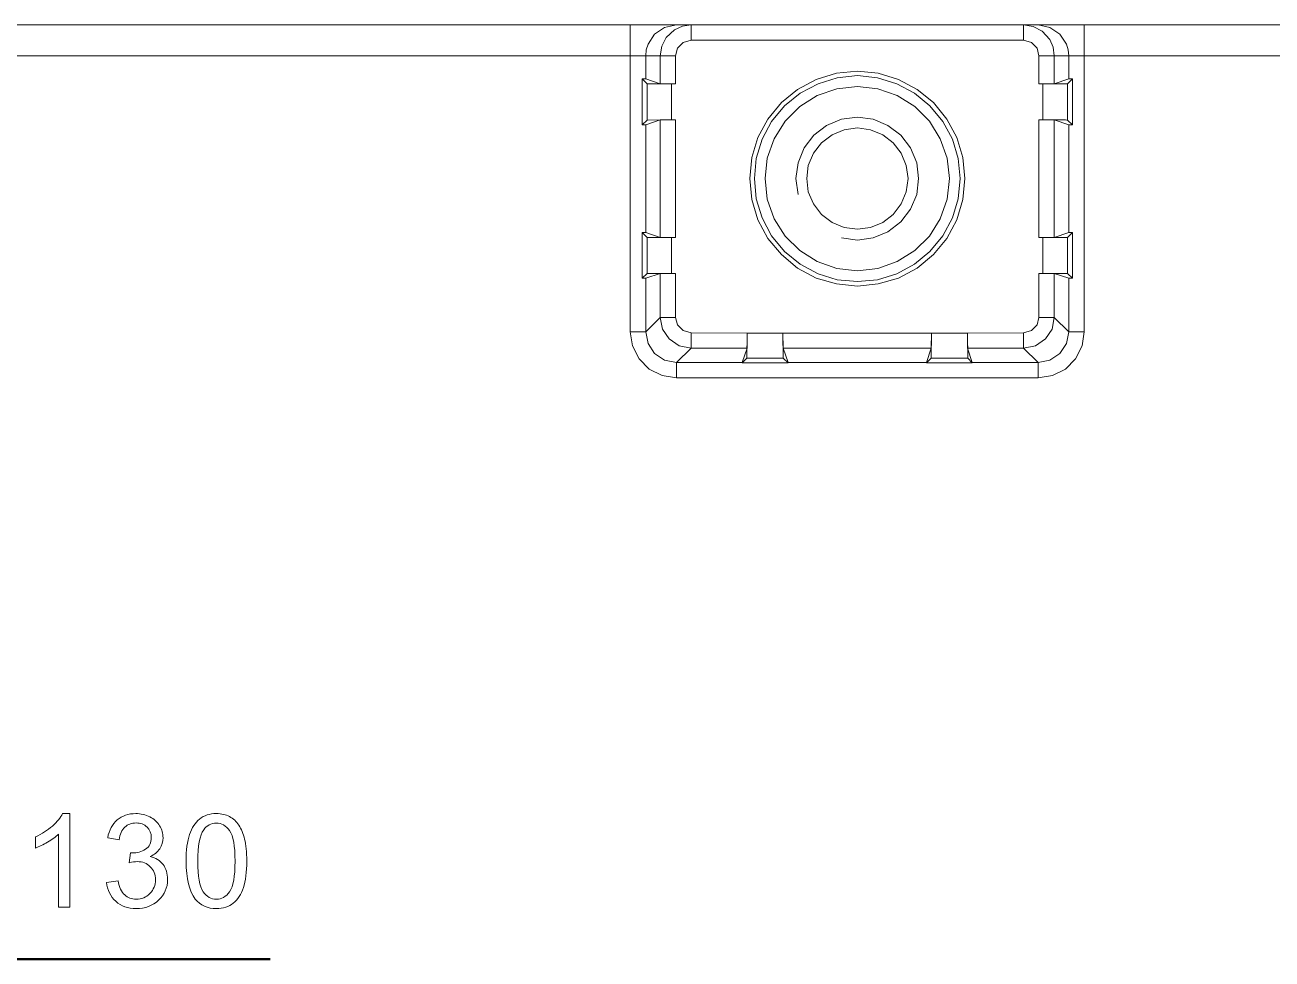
# Model space of a CAD drawing. Header units: millimetres. Extents: x 33157 to 59611, y -29750 to 1750.
# Drawn here: x 55000.13 to 55040.72, y 544.88 to 575.29 of the extents above; entities that cross this region are included whole.
import ezdxf

# ---------------------------------------------------------------- set-up
doc = ezdxf.new("R2010")
doc.units = ezdxf.units.MM
doc.layers.add('layer 1', color=7, linetype='Continuous', lineweight=18)

msp = doc.modelspace()

# ---------------------------------------------------------------- linework, layer by layer
at = {"layer": 'layer 1', "lineweight": 9}
for p, q in [((55019.835, 575.291), (55019.835, 565.296)), ((55021.81, 575.291), (55021.81, 574.791)), ((55032.634, 575.291), (55032.634, 574.791)), ((55034.609, 575.291), (55034.609, 565.296)), ((55020.335, 574.291), (55020.335, 573.536)), ((55020.809, 574.291), (55020.809, 573.378)), ((55021.309, 574.291), (55021.309, 573.369)), ((55033.134, 574.291), (55033.134, 573.369)), ((55033.635, 574.291), (55033.635, 573.378)), ((55034.109, 574.291), (55034.109, 573.536)), ((55020.221, 573.536), (55020.221, 572.035)), ((55020.379, 573.378), (55020.379, 572.193)), ((55021.178, 573.369), (55021.178, 572.202)), ((55033.266, 573.369), (55033.266, 572.202)), ((55034.065, 573.378), (55034.065, 572.193)), ((55034.223, 573.536), (55034.223, 572.035)), ((55020.335, 572.044), (55020.335, 568.534)), ((55020.809, 572.202), (55020.809, 568.376)), ((55021.309, 572.202), (55021.309, 568.367)), ((55033.134, 572.202), (55033.134, 568.367)), ((55033.635, 572.202), (55033.635, 568.376)), ((55034.109, 572.044), (55034.109, 568.534)), ((55020.221, 568.534), (55020.221, 567.042)), ((55020.379, 568.376), (55020.379, 567.2)), ((55021.178, 568.367), (55021.178, 567.2)), ((55033.266, 568.367), (55033.266, 567.2)), ((55034.065, 568.376), (55034.065, 567.2)), ((55034.223, 568.534), (55034.223, 567.042)), ((55020.809, 567.2), (55020.809, 565.77)), ((55021.309, 567.2), (55021.309, 565.77)), ((55033.134, 567.2), (55033.134, 565.77)), ((55033.635, 567.2), (55033.635, 565.77)), ((55020.335, 567.042), (55020.335, 565.296)), ((55034.109, 567.042), (55034.109, 565.296)), ((55021.81, 565.269), (55021.81, 564.769)), ((55023.636, 565.261), (55023.636, 564.769)), ((55030.808, 565.261), (55030.808, 564.769)), ((55032.634, 565.269), (55032.634, 564.769)), ((55021.336, 564.304), (55021.336, 563.804)), ((55024.97, 564.295), (55024.97, 564.286)), ((55030.966, 564.295), (55030.966, 564.286)), ((55033.108, 564.304), (55033.108, 563.804))]:
    msp.add_line(p, q, dxfattribs=at)
for points in [[(54942.724, 575.291), (54942.724, 575.291), (55138.723, 575.291), (55138.723, 575.291)], [(55021.274, 575.133), (55021.274, 575.133), (55021.002, 574.888), (55021.002, 574.888)], [(55032.634, 574.791), (55032.634, 574.791), (55021.81, 574.791), (55021.81, 574.791)], [(55033.485, 574.817), (55033.485, 574.817), (55033.239, 575.089), (55033.239, 575.089)], [(54979.137, 574.291), (54979.137, 574.291), (55021.309, 574.291), (55021.309, 574.291)], [(55033.134, 574.291), (55033.134, 574.291), (55066.308, 574.291), (55066.308, 574.291)], [(55020.379, 573.378), (55020.379, 573.378), (55020.221, 573.536), (55020.221, 573.536)], [(55020.335, 573.536), (55020.335, 573.536), (55020.809, 573.378), (55020.809, 573.378)], [(55021.309, 573.369), (55021.309, 573.369), (55021.178, 573.369), (55021.178, 573.369)], [(55033.134, 573.369), (55033.134, 573.369), (55033.266, 573.369), (55033.266, 573.369)], [(55033.239, 573.369), (55033.239, 573.369), (55034.065, 573.378), (55034.065, 573.378)], [(55034.109, 573.536), (55034.109, 573.536), (55033.635, 573.378), (55033.635, 573.378)], [(55034.065, 573.378), (55034.065, 573.378), (55034.223, 573.536), (55034.223, 573.536)], [(55020.379, 572.193), (55020.379, 572.193), (55020.221, 572.035), (55020.221, 572.035)], [(55020.335, 572.044), (55020.335, 572.044), (55020.809, 572.202), (55020.809, 572.202)], [(55021.213, 572.202), (55021.213, 572.202), (55020.379, 572.193), (55020.379, 572.193)], [(55021.213, 572.202), (55021.213, 572.202), (55020.809, 572.202), (55020.809, 572.202)], [(55021.309, 572.202), (55021.309, 572.202), (55021.178, 572.202), (55021.178, 572.202)], [(55033.134, 572.202), (55033.134, 572.202), (55033.266, 572.202), (55033.266, 572.202)], [(55034.109, 572.044), (55034.109, 572.044), (55033.635, 572.202), (55033.635, 572.202)], [(55034.065, 572.193), (55034.065, 572.193), (55034.223, 572.035), (55034.223, 572.035)], [(55020.379, 568.376), (55020.379, 568.376), (55020.221, 568.534), (55020.221, 568.534)], [(55020.335, 568.534), (55020.335, 568.534), (55020.809, 568.376), (55020.809, 568.376)], [(55021.309, 568.367), (55021.309, 568.367), (55021.178, 568.367), (55021.178, 568.367)], [(55033.134, 568.367), (55033.134, 568.367), (55033.266, 568.367), (55033.266, 568.367)], [(55033.239, 568.367), (55033.239, 568.367), (55034.065, 568.376), (55034.065, 568.376)], [(55033.239, 568.367), (55033.239, 568.367), (55033.635, 568.376), (55033.635, 568.376)], [(55034.109, 568.534), (55034.109, 568.534), (55033.635, 568.376), (55033.635, 568.376)], [(55034.065, 568.376), (55034.065, 568.376), (55034.223, 568.534), (55034.223, 568.534)], [(55020.379, 567.2), (55020.379, 567.2), (55020.221, 567.042), (55020.221, 567.042)], [(55020.335, 567.042), (55020.335, 567.042), (55020.809, 567.2), (55020.809, 567.2)], [(55021.213, 567.2), (55021.213, 567.2), (55020.379, 567.2), (55020.379, 567.2)], [(55021.213, 567.2), (55021.213, 567.2), (55020.809, 567.2), (55020.809, 567.2)], [(55021.309, 567.2), (55021.309, 567.2), (55021.178, 567.2), (55021.178, 567.2)], [(55033.134, 567.2), (55033.134, 567.2), (55033.266, 567.2), (55033.266, 567.2)], [(55034.109, 567.042), (55034.109, 567.042), (55033.635, 567.2), (55033.635, 567.2)], [(55034.065, 567.2), (55034.065, 567.2), (55034.223, 567.042), (55034.223, 567.042)], [(55020.809, 565.77), (55020.809, 565.77), (55020.335, 565.296), (55020.335, 565.296)], [(55021.309, 565.77), (55021.309, 565.77), (55020.809, 565.77), (55020.809, 565.77)], [(55033.134, 565.77), (55033.134, 565.77), (55033.635, 565.77), (55033.635, 565.77)], [(55033.635, 565.77), (55033.635, 565.77), (55034.109, 565.296), (55034.109, 565.296)], [(55019.835, 565.296), (55019.835, 565.296), (55020.335, 565.296), (55020.335, 565.296)], [(55021.81, 565.269), (55021.81, 565.269), (55023.636, 565.261), (55023.636, 565.261)], [(55023.636, 565.261), (55023.636, 565.261), (55030.808, 565.261), (55030.808, 565.261)], [(55023.627, 564.444), (55023.627, 564.444), (55023.636, 565.261), (55023.636, 565.261)], [(55024.803, 565.261), (55024.803, 565.261), (55024.812, 564.444), (55024.812, 564.444)], [(55024.803, 565.261), (55024.803, 565.261), (55024.812, 564.769), (55024.812, 564.769)], [(55029.631, 564.444), (55029.631, 564.444), (55029.64, 565.261), (55029.64, 565.261)], [(55029.64, 565.261), (55029.64, 565.261), (55029.631, 564.769), (55029.631, 564.769)], [(55030.808, 565.261), (55030.808, 565.261), (55032.634, 565.269), (55032.634, 565.269)], [(55030.808, 565.261), (55030.808, 565.261), (55030.817, 564.444), (55030.817, 564.444)], [(55034.609, 565.296), (55034.609, 565.296), (55034.109, 565.296), (55034.109, 565.296)], [(55021.81, 564.769), (55021.81, 564.769), (55021.336, 564.304), (55021.336, 564.304)], [(55021.81, 564.769), (55021.81, 564.769), (55023.636, 564.769), (55023.636, 564.769)], [(55023.478, 564.304), (55023.478, 564.304), (55023.636, 564.769), (55023.636, 564.769)], [(55024.812, 564.769), (55024.812, 564.769), (55029.631, 564.769), (55029.631, 564.769)], [(55024.97, 564.304), (55024.97, 564.304), (55024.812, 564.769), (55024.812, 564.769)], [(55029.473, 564.304), (55029.473, 564.304), (55029.631, 564.769), (55029.631, 564.769)], [(55030.808, 564.769), (55030.808, 564.769), (55032.634, 564.769), (55032.634, 564.769)], [(55030.966, 564.304), (55030.966, 564.304), (55030.808, 564.769), (55030.808, 564.769)], [(55032.634, 564.769), (55032.634, 564.769), (55033.108, 564.304), (55033.108, 564.304)], [(55021.336, 564.304), (55021.336, 564.304), (55023.478, 564.304), (55023.478, 564.304)], [(55023.478, 564.286), (55023.478, 564.286), (55024.97, 564.286), (55024.97, 564.286)], [(55023.627, 564.444), (55023.627, 564.444), (55023.478, 564.286), (55023.478, 564.286)], [(55023.627, 564.444), (55023.627, 564.444), (55024.812, 564.444), (55024.812, 564.444)], [(55024.812, 564.444), (55024.812, 564.444), (55024.97, 564.295), (55024.97, 564.295)], [(55024.97, 564.304), (55024.97, 564.304), (55029.473, 564.304), (55029.473, 564.304)], [(55029.473, 564.286), (55029.473, 564.286), (55030.966, 564.286), (55030.966, 564.286)], [(55029.631, 564.444), (55029.631, 564.444), (55029.473, 564.286), (55029.473, 564.286)], [(55029.631, 564.444), (55029.631, 564.444), (55030.817, 564.444), (55030.817, 564.444)], [(55030.817, 564.444), (55030.817, 564.444), (55030.966, 564.295), (55030.966, 564.295)], [(55030.966, 564.304), (55030.966, 564.304), (55033.108, 564.304), (55033.108, 564.304)], [(55021.336, 563.804), (55021.336, 563.804), (55033.108, 563.804), (55033.108, 563.804)]]:
    msp.add_open_spline(points, degree=3, dxfattribs=at)
for points, knots in [([(55021.336, 575.291), (55021.336, 575.291), (55020.95, 575.212), (55020.95, 575.212), (55020.95, 575.212), (55020.625, 574.993), (55020.625, 574.993), (55020.625, 574.993), (55020.414, 574.668), (55020.414, 574.668)], [0, 0, 0, 0, 158040.169918, 158040.169918, 158040.169918, 316080.339835, 316080.339835, 316080.339835, 474120.509753, 474120.509753, 474120.509753, 474120.509753]), ([(55021.81, 575.291), (55021.81, 575.291), (55021.529, 575.247), (55021.529, 575.247), (55021.529, 575.247), (55021.274, 575.133), (55021.274, 575.133)], [0, 0, 0, 0, 170848.468783, 170848.468783, 170848.468783, 341696.937567, 341696.937567, 341696.937567, 341696.937567]), ([(55033.239, 575.089), (55033.239, 575.089), (55032.95, 575.239), (55032.95, 575.239), (55032.95, 575.239), (55032.634, 575.291), (55032.634, 575.291)], [0, 0, 0, 0, 170884.110446, 170884.110446, 170884.110446, 341768.220892, 341768.220892, 341768.220892, 341768.220892]), ([(55034.03, 574.668), (55034.03, 574.668), (55033.819, 574.993), (55033.819, 574.993), (55033.819, 574.993), (55033.494, 575.212), (55033.494, 575.212), (55033.494, 575.212), (55033.108, 575.291), (55033.108, 575.291)], [0, 0, 0, 0, 158077.446226, 158077.446226, 158077.446226, 316154.892452, 316154.892452, 316154.892452, 474232.338678, 474232.338678, 474232.338678, 474232.338678]), ([(55021.002, 574.888), (55021.002, 574.888), (55020.862, 574.598), (55020.862, 574.598), (55020.862, 574.598), (55020.809, 574.291), (55020.809, 574.291)], [0, 0, 0, 0, 170847.301481, 170847.301481, 170847.301481, 341694.602962, 341694.602962, 341694.602962, 341694.602962]), ([(55021.81, 574.791), (55021.81, 574.791), (55021.555, 574.721), (55021.555, 574.721), (55021.555, 574.721), (55021.371, 574.537), (55021.371, 574.537), (55021.371, 574.537), (55021.309, 574.291), (55021.309, 574.291)], [0, 0, 0, 0, 158042.968765, 158042.968765, 158042.968765, 316085.93753, 316085.93753, 316085.93753, 474128.906294, 474128.906294, 474128.906294, 474128.906294]), ([(55033.134, 574.291), (55033.134, 574.291), (55033.073, 574.537), (55033.073, 574.537), (55033.073, 574.537), (55032.888, 574.721), (55032.888, 574.721), (55032.888, 574.721), (55032.634, 574.791), (55032.634, 574.791)], [0, 0, 0, 0, 158076.283997, 158076.283997, 158076.283997, 316152.567994, 316152.567994, 316152.567994, 474228.85199, 474228.85199, 474228.85199, 474228.85199]), ([(55033.635, 574.291), (55033.635, 574.291), (55033.599, 574.563), (55033.599, 574.563), (55033.599, 574.563), (55033.485, 574.817), (55033.485, 574.817)], [0, 0, 0, 0, 170887.244663, 170887.244663, 170887.244663, 341774.489326, 341774.489326, 341774.489326, 341774.489326]), ([(55020.335, 574.291), (55020.335, 574.291), (55020.353, 574.484), (55020.353, 574.484), (55020.353, 574.484), (55020.414, 574.668), (55020.414, 574.668)], [0, 0, 0, 0, 170846.18801, 170846.18801, 170846.18801, 341692.376021, 341692.376021, 341692.376021, 341692.376021]), ([(55034.109, 574.291), (55034.109, 574.291), (55034.091, 574.484), (55034.091, 574.484), (55034.091, 574.484), (55034.03, 574.668), (55034.03, 574.668)], [0, 0, 0, 0, 170888.997441, 170888.997441, 170888.997441, 341777.994882, 341777.994882, 341777.994882, 341777.994882]), ([(55030.72, 570.289), (55030.72, 570.289), (55030.659, 570.974), (55030.659, 570.974), (55030.659, 570.974), (55030.457, 571.623), (55030.457, 571.623), (55030.457, 571.623), (55030.132, 572.229), (55030.132, 572.229), (55030.132, 572.229), (55029.702, 572.764), (55029.702, 572.764), (55029.702, 572.764), (55029.166, 573.194), (55029.166, 573.194), (55029.166, 573.194), (55028.561, 573.519), (55028.561, 573.519), (55028.561, 573.519), (55027.902, 573.72), (55027.902, 573.72), (55027.902, 573.72), (55027.226, 573.791), (55027.226, 573.791), (55027.226, 573.791), (55026.541, 573.72), (55026.541, 573.72), (55026.541, 573.72), (55025.883, 573.519), (55025.883, 573.519), (55025.883, 573.519), (55025.277, 573.194), (55025.277, 573.194), (55025.277, 573.194), (55024.751, 572.764), (55024.751, 572.764), (55024.751, 572.764), (55024.312, 572.229), (55024.312, 572.229), (55024.312, 572.229), (55023.987, 571.623), (55023.987, 571.623), (55023.987, 571.623), (55023.794, 570.974), (55023.794, 570.974), (55023.794, 570.974), (55023.724, 570.289), (55023.724, 570.289), (55023.724, 570.289), (55023.794, 569.605), (55023.794, 569.605), (55023.794, 569.605), (55023.987, 568.946), (55023.987, 568.946), (55023.987, 568.946), (55024.312, 568.341), (55024.312, 568.341), (55024.312, 568.341), (55024.751, 567.814), (55024.751, 567.814), (55024.751, 567.814), (55025.277, 567.376), (55025.277, 567.376), (55025.277, 567.376), (55025.883, 567.051), (55025.883, 567.051), (55025.883, 567.051), (55026.541, 566.858), (55026.541, 566.858), (55026.541, 566.858), (55027.226, 566.788), (55027.226, 566.788), (55027.226, 566.788), (55027.902, 566.858), (55027.902, 566.858), (55027.902, 566.858), (55028.561, 567.051), (55028.561, 567.051), (55028.561, 567.051), (55029.166, 567.376), (55029.166, 567.376), (55029.166, 567.376), (55029.702, 567.814), (55029.702, 567.814), (55029.702, 567.814), (55030.132, 568.341), (55030.132, 568.341), (55030.132, 568.341), (55030.457, 568.946), (55030.457, 568.946), (55030.457, 568.946), (55030.659, 569.605), (55030.659, 569.605), (55030.659, 569.605), (55030.72, 570.289), (55030.72, 570.289)], [0, 0, 0, 0, 134570.711444, 134570.711444, 134570.711444, 269141.422887, 269141.422887, 269141.422887, 403712.134331, 403712.134331, 403712.134331, 538282.845775, 538282.845775, 538282.845775, 672853.557218, 672853.557218, 672853.557218, 807424.268662, 807424.268662, 807424.268662, 941994.980106, 941994.980106, 941994.980106, 1076565.691549, 1076565.691549, 1076565.691549, 1211136.402993, 1211136.402993, 1211136.402993, 1345707.114437, 1345707.114437, 1345707.114437, 1480277.82588, 1480277.82588, 1480277.82588, 1614848.537324, 1614848.537324, 1614848.537324, 1749419.248768, 1749419.248768, 1749419.248768, 1883989.960211, 1883989.960211, 1883989.960211, 2018560.671655, 2018560.671655, 2018560.671655, 2153131.383099, 2153131.383099, 2153131.383099, 2287702.094542, 2287702.094542, 2287702.094542, 2422272.805986, 2422272.805986, 2422272.805986, 2556843.517429, 2556843.517429, 2556843.517429, 2691414.228873, 2691414.228873, 2691414.228873, 2825984.940317, 2825984.940317, 2825984.940317, 2960555.65176, 2960555.65176, 2960555.65176, 3095126.363204, 3095126.363204, 3095126.363204, 3229697.074648, 3229697.074648, 3229697.074648, 3364267.786091, 3364267.786091, 3364267.786091, 3498838.497535, 3498838.497535, 3498838.497535, 3633409.208979, 3633409.208979, 3633409.208979, 3767979.920422, 3767979.920422, 3767979.920422, 3902550.631866, 3902550.631866, 3902550.631866, 4037121.34331, 4037121.34331, 4037121.34331, 4171692.054753, 4171692.054753, 4171692.054753, 4306262.766197, 4306262.766197, 4306262.766197, 4306262.766197]), ([(55030.571, 570.289), (55030.571, 570.289), (55030.509, 570.938), (55030.509, 570.938), (55030.509, 570.938), (55030.316, 571.57), (55030.316, 571.57), (55030.316, 571.57), (55030.009, 572.15), (55030.009, 572.15), (55030.009, 572.15), (55029.588, 572.658), (55029.588, 572.658), (55029.588, 572.658), (55029.087, 573.071), (55029.087, 573.071), (55029.087, 573.071), (55028.508, 573.378), (55028.508, 573.378), (55028.508, 573.378), (55027.876, 573.571), (55027.876, 573.571), (55027.876, 573.571), (55027.226, 573.641), (55027.226, 573.641), (55027.226, 573.641), (55026.568, 573.571), (55026.568, 573.571), (55026.568, 573.571), (55025.945, 573.378), (55025.945, 573.378), (55025.945, 573.378), (55025.365, 573.071), (55025.365, 573.071), (55025.365, 573.071), (55024.856, 572.658), (55024.856, 572.658), (55024.856, 572.658), (55024.435, 572.15), (55024.435, 572.15), (55024.435, 572.15), (55024.127, 571.57), (55024.127, 571.57), (55024.127, 571.57), (55023.934, 570.938), (55023.934, 570.938), (55023.934, 570.938), (55023.873, 570.289), (55023.873, 570.289), (55023.873, 570.289), (55023.934, 569.631), (55023.934, 569.631), (55023.934, 569.631), (55024.127, 569.008), (55024.127, 569.008), (55024.127, 569.008), (55024.435, 568.429), (55024.435, 568.429), (55024.435, 568.429), (55024.856, 567.92), (55024.856, 567.92), (55024.856, 567.92), (55025.365, 567.498), (55025.365, 567.498), (55025.365, 567.498), (55025.945, 567.191), (55025.945, 567.191), (55025.945, 567.191), (55026.568, 566.998), (55026.568, 566.998), (55026.568, 566.998), (55027.226, 566.937), (55027.226, 566.937), (55027.226, 566.937), (55027.876, 566.998), (55027.876, 566.998), (55027.876, 566.998), (55028.508, 567.191), (55028.508, 567.191), (55028.508, 567.191), (55029.087, 567.498), (55029.087, 567.498), (55029.087, 567.498), (55029.588, 567.92), (55029.588, 567.92), (55029.588, 567.92), (55030.009, 568.429), (55030.009, 568.429), (55030.009, 568.429), (55030.316, 569.008), (55030.316, 569.008), (55030.316, 569.008), (55030.509, 569.631), (55030.509, 569.631), (55030.509, 569.631), (55030.571, 570.289), (55030.571, 570.289)], [0, 0, 0, 0, 134571.26021, 134571.26021, 134571.26021, 269142.52042, 269142.52042, 269142.52042, 403713.78063, 403713.78063, 403713.78063, 538285.04084, 538285.04084, 538285.04084, 672856.30105, 672856.30105, 672856.30105, 807427.56126, 807427.56126, 807427.56126, 941998.82147, 941998.82147, 941998.82147, 1076570.081681, 1076570.081681, 1076570.081681, 1211141.341891, 1211141.341891, 1211141.341891, 1345712.602101, 1345712.602101, 1345712.602101, 1480283.862311, 1480283.862311, 1480283.862311, 1614855.122521, 1614855.122521, 1614855.122521, 1749426.382731, 1749426.382731, 1749426.382731, 1883997.642941, 1883997.642941, 1883997.642941, 2018568.903151, 2018568.903151, 2018568.903151, 2153140.163361, 2153140.163361, 2153140.163361, 2287711.423571, 2287711.423571, 2287711.423571, 2422282.683781, 2422282.683781, 2422282.683781, 2556853.943991, 2556853.943991, 2556853.943991, 2691425.204201, 2691425.204201, 2691425.204201, 2825996.464411, 2825996.464411, 2825996.464411, 2960567.724621, 2960567.724621, 2960567.724621, 3095138.984832, 3095138.984832, 3095138.984832, 3229710.245042, 3229710.245042, 3229710.245042, 3364281.505252, 3364281.505252, 3364281.505252, 3498852.765462, 3498852.765462, 3498852.765462, 3633424.025672, 3633424.025672, 3633424.025672, 3767995.285882, 3767995.285882, 3767995.285882, 3902566.546092, 3902566.546092, 3902566.546092, 4037137.806302, 4037137.806302, 4037137.806302, 4171709.066512, 4171709.066512, 4171709.066512, 4306280.326722, 4306280.326722, 4306280.326722, 4306280.326722]), ([(55020.335, 573.536), (55020.335, 573.536), (55020.326, 573.536), (55020.326, 573.536), (55020.326, 573.536), (55020.309, 573.536), (55020.309, 573.536), (55020.309, 573.536), (55020.274, 573.536), (55020.274, 573.536), (55020.274, 573.536), (55020.221, 573.536), (55020.221, 573.536)], [0, 0, 0, 0, 151495.569018, 151495.569018, 151495.569018, 302991.138036, 302991.138036, 302991.138036, 454486.707054, 454486.707054, 454486.707054, 605982.276073, 605982.276073, 605982.276073, 605982.276073]), ([(55020.379, 573.378), (55020.379, 573.378), (55020.396, 573.378), (55020.396, 573.378), (55020.396, 573.378), (55020.44, 573.378), (55020.44, 573.378), (55020.44, 573.378), (55020.519, 573.378), (55020.519, 573.378), (55020.519, 573.378), (55020.616, 573.369), (55020.616, 573.369), (55020.616, 573.369), (55020.739, 573.369), (55020.739, 573.369), (55020.739, 573.369), (55020.879, 573.369), (55020.879, 573.369), (55020.879, 573.369), (55021.028, 573.369), (55021.028, 573.369), (55021.028, 573.369), (55021.178, 573.369), (55021.178, 573.369)], [0, 0, 0, 0, 141820.283131, 141820.283131, 141820.283131, 283640.566262, 283640.566262, 283640.566262, 425460.849392, 425460.849392, 425460.849392, 567281.132523, 567281.132523, 567281.132523, 709101.415654, 709101.415654, 709101.415654, 850921.698785, 850921.698785, 850921.698785, 992741.981916, 992741.981916, 992741.981916, 1134562.265046, 1134562.265046, 1134562.265046, 1134562.265046]), ([(55020.809, 573.378), (55020.809, 573.378), (55020.818, 573.378), (55020.818, 573.378), (55020.818, 573.378), (55020.853, 573.378), (55020.853, 573.378), (55020.853, 573.378), (55020.897, 573.369), (55020.897, 573.369), (55020.897, 573.369), (55020.958, 573.369), (55020.958, 573.369), (55020.958, 573.369), (55021.037, 573.369), (55021.037, 573.369), (55021.037, 573.369), (55021.116, 573.369), (55021.116, 573.369), (55021.116, 573.369), (55021.213, 573.369), (55021.213, 573.369), (55021.213, 573.369), (55021.309, 573.369), (55021.309, 573.369)], [0, 0, 0, 0, 141821.28785, 141821.28785, 141821.28785, 283642.575701, 283642.575701, 283642.575701, 425463.863551, 425463.863551, 425463.863551, 567285.151402, 567285.151402, 567285.151402, 709106.439252, 709106.439252, 709106.439252, 850927.727102, 850927.727102, 850927.727102, 992749.014953, 992749.014953, 992749.014953, 1134570.302803, 1134570.302803, 1134570.302803, 1134570.302803]), ([(55030.22, 570.289), (55030.22, 570.289), (55030.149, 570.956), (55030.149, 570.956), (55030.149, 570.956), (55029.921, 571.588), (55029.921, 571.588), (55029.921, 571.588), (55029.57, 572.158), (55029.57, 572.158), (55029.57, 572.158), (55029.096, 572.632), (55029.096, 572.632), (55029.096, 572.632), (55028.525, 572.992), (55028.525, 572.992), (55028.525, 572.992), (55027.893, 573.211), (55027.893, 573.211), (55027.893, 573.211), (55027.226, 573.29), (55027.226, 573.29), (55027.226, 573.29), (55026.559, 573.211), (55026.559, 573.211), (55026.559, 573.211), (55025.918, 572.992), (55025.918, 572.992), (55025.918, 572.992), (55025.356, 572.632), (55025.356, 572.632), (55025.356, 572.632), (55024.874, 572.158), (55024.874, 572.158), (55024.874, 572.158), (55024.522, 571.588), (55024.522, 571.588), (55024.522, 571.588), (55024.294, 570.956), (55024.294, 570.956), (55024.294, 570.956), (55024.224, 570.289), (55024.224, 570.289), (55024.224, 570.289), (55024.294, 569.622), (55024.294, 569.622), (55024.294, 569.622), (55024.522, 568.981), (55024.522, 568.981), (55024.522, 568.981), (55024.874, 568.42), (55024.874, 568.42), (55024.874, 568.42), (55025.356, 567.946), (55025.356, 567.946), (55025.356, 567.946), (55025.918, 567.586), (55025.918, 567.586), (55025.918, 567.586), (55026.559, 567.358), (55026.559, 567.358), (55026.559, 567.358), (55027.226, 567.288), (55027.226, 567.288), (55027.226, 567.288), (55027.893, 567.358), (55027.893, 567.358), (55027.893, 567.358), (55028.525, 567.586), (55028.525, 567.586), (55028.525, 567.586), (55029.096, 567.946), (55029.096, 567.946), (55029.096, 567.946), (55029.57, 568.42), (55029.57, 568.42), (55029.57, 568.42), (55029.921, 568.981), (55029.921, 568.981), (55029.921, 568.981), (55030.149, 569.622), (55030.149, 569.622), (55030.149, 569.622), (55030.22, 570.289), (55030.22, 570.289)], [0, 0, 0, 0, 134918.1506, 134918.1506, 134918.1506, 269836.301201, 269836.301201, 269836.301201, 404754.451801, 404754.451801, 404754.451801, 539672.602402, 539672.602402, 539672.602402, 674590.753002, 674590.753002, 674590.753002, 809508.903602, 809508.903602, 809508.903602, 944427.054203, 944427.054203, 944427.054203, 1079345.204803, 1079345.204803, 1079345.204803, 1214263.355403, 1214263.355403, 1214263.355403, 1349181.506004, 1349181.506004, 1349181.506004, 1484099.656604, 1484099.656604, 1484099.656604, 1619017.807205, 1619017.807205, 1619017.807205, 1753935.957805, 1753935.957805, 1753935.957805, 1888854.108405, 1888854.108405, 1888854.108405, 2023772.259006, 2023772.259006, 2023772.259006, 2158690.409606, 2158690.409606, 2158690.409606, 2293608.560207, 2293608.560207, 2293608.560207, 2428526.710807, 2428526.710807, 2428526.710807, 2563444.861407, 2563444.861407, 2563444.861407, 2698363.012008, 2698363.012008, 2698363.012008, 2833281.162608, 2833281.162608, 2833281.162608, 2968199.313208, 2968199.313208, 2968199.313208, 3103117.463809, 3103117.463809, 3103117.463809, 3238035.614409, 3238035.614409, 3238035.614409, 3372953.76501, 3372953.76501, 3372953.76501, 3507871.91561, 3507871.91561, 3507871.91561, 3642790.06621, 3642790.06621, 3642790.06621, 3777708.216811, 3777708.216811, 3777708.216811, 3777708.216811]), ([(55034.223, 573.536), (55034.223, 573.536), (55034.179, 573.536), (55034.179, 573.536), (55034.179, 573.536), (55034.144, 573.536), (55034.144, 573.536), (55034.144, 573.536), (55034.117, 573.536), (55034.117, 573.536), (55034.117, 573.536), (55034.109, 573.536), (55034.109, 573.536)], [0, 0, 0, 0, 151533.854536, 151533.854536, 151533.854536, 303067.709071, 303067.709071, 303067.709071, 454601.563607, 454601.563607, 454601.563607, 606135.418142, 606135.418142, 606135.418142, 606135.418142]), ([(55020.221, 572.035), (55020.221, 572.035), (55020.274, 572.035), (55020.274, 572.035), (55020.274, 572.035), (55020.309, 572.044), (55020.309, 572.044), (55020.309, 572.044), (55020.326, 572.044), (55020.326, 572.044), (55020.326, 572.044), (55020.335, 572.044), (55020.335, 572.044)], [0, 0, 0, 0, 151497.516763, 151497.516763, 151497.516763, 302995.033526, 302995.033526, 302995.033526, 454492.55029, 454492.55029, 454492.55029, 605990.067053, 605990.067053, 605990.067053, 605990.067053]), ([(55026.708, 568.358), (55026.708, 568.358), (55027.226, 568.288), (55027.226, 568.288), (55027.226, 568.288), (55027.744, 568.358), (55027.744, 568.358), (55027.744, 568.358), (55028.218, 568.551), (55028.218, 568.551), (55028.218, 568.551), (55028.64, 568.876), (55028.64, 568.876), (55028.64, 568.876), (55028.956, 569.289), (55028.956, 569.289), (55028.956, 569.289), (55029.157, 569.771), (55029.157, 569.771), (55029.157, 569.771), (55029.219, 570.289), (55029.219, 570.289), (55029.219, 570.289), (55029.157, 570.807), (55029.157, 570.807), (55029.157, 570.807), (55028.956, 571.289), (55028.956, 571.289), (55028.956, 571.289), (55028.64, 571.702), (55028.64, 571.702), (55028.64, 571.702), (55028.218, 572.018), (55028.218, 572.018), (55028.218, 572.018), (55027.744, 572.22), (55027.744, 572.22), (55027.744, 572.22), (55027.226, 572.29), (55027.226, 572.29), (55027.226, 572.29), (55026.708, 572.22), (55026.708, 572.22), (55026.708, 572.22), (55026.225, 572.018), (55026.225, 572.018), (55026.225, 572.018), (55025.804, 571.702), (55025.804, 571.702), (55025.804, 571.702), (55025.488, 571.289), (55025.488, 571.289), (55025.488, 571.289), (55025.295, 570.807), (55025.295, 570.807), (55025.295, 570.807), (55025.225, 570.289), (55025.225, 570.289), (55025.225, 570.289), (55025.295, 569.771), (55025.295, 569.771)], [0, 0, 0, 0, 136032.260662, 136032.260662, 136032.260662, 272064.521325, 272064.521325, 272064.521325, 408096.781987, 408096.781987, 408096.781987, 544129.042649, 544129.042649, 544129.042649, 680161.303312, 680161.303312, 680161.303312, 816193.563974, 816193.563974, 816193.563974, 952225.824636, 952225.824636, 952225.824636, 1088258.085299, 1088258.085299, 1088258.085299, 1224290.345961, 1224290.345961, 1224290.345961, 1360322.606623, 1360322.606623, 1360322.606623, 1496354.867286, 1496354.867286, 1496354.867286, 1632387.127948, 1632387.127948, 1632387.127948, 1768419.388611, 1768419.388611, 1768419.388611, 1904451.649273, 1904451.649273, 1904451.649273, 2040483.909935, 2040483.909935, 2040483.909935, 2176516.170598, 2176516.170598, 2176516.170598, 2312548.43126, 2312548.43126, 2312548.43126, 2448580.691922, 2448580.691922, 2448580.691922, 2584612.952585, 2584612.952585, 2584612.952585, 2720645.213247, 2720645.213247, 2720645.213247, 2720645.213247]), ([(55028.877, 570.289), (55028.877, 570.289), (55028.815, 570.71), (55028.815, 570.71), (55028.815, 570.71), (55028.648, 571.114), (55028.648, 571.114), (55028.648, 571.114), (55028.385, 571.456), (55028.385, 571.456), (55028.385, 571.456), (55028.051, 571.719), (55028.051, 571.719), (55028.051, 571.719), (55027.648, 571.877), (55027.648, 571.877), (55027.648, 571.877), (55027.226, 571.939), (55027.226, 571.939), (55027.226, 571.939), (55026.796, 571.877), (55026.796, 571.877), (55026.796, 571.877), (55026.401, 571.719), (55026.401, 571.719), (55026.401, 571.719), (55026.059, 571.456), (55026.059, 571.456), (55026.059, 571.456), (55025.795, 571.114), (55025.795, 571.114), (55025.795, 571.114), (55025.628, 570.71), (55025.628, 570.71), (55025.628, 570.71), (55025.576, 570.289), (55025.576, 570.289), (55025.576, 570.289), (55025.628, 569.859), (55025.628, 569.859), (55025.628, 569.859), (55025.795, 569.464), (55025.795, 569.464), (55025.795, 569.464), (55026.059, 569.122), (55026.059, 569.122), (55026.059, 569.122), (55026.401, 568.859), (55026.401, 568.859), (55026.401, 568.859), (55026.796, 568.692), (55026.796, 568.692), (55026.796, 568.692), (55027.226, 568.639), (55027.226, 568.639), (55027.226, 568.639), (55027.648, 568.692), (55027.648, 568.692), (55027.648, 568.692), (55028.051, 568.859), (55028.051, 568.859), (55028.051, 568.859), (55028.385, 569.122), (55028.385, 569.122), (55028.385, 569.122), (55028.648, 569.464), (55028.648, 569.464), (55028.648, 569.464), (55028.815, 569.859), (55028.815, 569.859), (55028.815, 569.859), (55028.877, 570.289), (55028.877, 570.289)], [0, 0, 0, 0, 135383.927171, 135383.927171, 135383.927171, 270767.854341, 270767.854341, 270767.854341, 406151.781512, 406151.781512, 406151.781512, 541535.708682, 541535.708682, 541535.708682, 676919.635853, 676919.635853, 676919.635853, 812303.563023, 812303.563023, 812303.563023, 947687.490194, 947687.490194, 947687.490194, 1083071.417364, 1083071.417364, 1083071.417364, 1218455.344535, 1218455.344535, 1218455.344535, 1353839.271705, 1353839.271705, 1353839.271705, 1489223.198876, 1489223.198876, 1489223.198876, 1624607.126046, 1624607.126046, 1624607.126046, 1759991.053217, 1759991.053217, 1759991.053217, 1895374.980387, 1895374.980387, 1895374.980387, 2030758.907558, 2030758.907558, 2030758.907558, 2166142.834728, 2166142.834728, 2166142.834728, 2301526.761899, 2301526.761899, 2301526.761899, 2436910.689069, 2436910.689069, 2436910.689069, 2572294.61624, 2572294.61624, 2572294.61624, 2707678.54341, 2707678.54341, 2707678.54341, 2843062.470581, 2843062.470581, 2843062.470581, 2978446.397751, 2978446.397751, 2978446.397751, 3113830.324922, 3113830.324922, 3113830.324922, 3249214.252092, 3249214.252092, 3249214.252092, 3249214.252092]), ([(55033.635, 572.202), (55033.635, 572.202), (55033.626, 572.202), (55033.626, 572.202), (55033.626, 572.202), (55033.599, 572.202), (55033.599, 572.202), (55033.599, 572.202), (55033.547, 572.202), (55033.547, 572.202), (55033.547, 572.202), (55033.485, 572.202), (55033.485, 572.202), (55033.485, 572.202), (55033.415, 572.202), (55033.415, 572.202), (55033.415, 572.202), (55033.327, 572.202), (55033.327, 572.202), (55033.327, 572.202), (55033.231, 572.202), (55033.231, 572.202), (55033.231, 572.202), (55033.134, 572.202), (55033.134, 572.202)], [0, 0, 0, 0, 141855.349865, 141855.349865, 141855.349865, 283710.699729, 283710.699729, 283710.699729, 425566.049594, 425566.049594, 425566.049594, 567421.399459, 567421.399459, 567421.399459, 709276.749323, 709276.749323, 709276.749323, 851132.099188, 851132.099188, 851132.099188, 992987.449052, 992987.449052, 992987.449052, 1134842.798917, 1134842.798917, 1134842.798917, 1134842.798917]), ([(55034.065, 572.193), (55034.065, 572.193), (55034.047, 572.193), (55034.047, 572.193), (55034.047, 572.193), (55034.003, 572.202), (55034.003, 572.202), (55034.003, 572.202), (55033.924, 572.202), (55033.924, 572.202), (55033.924, 572.202), (55033.828, 572.202), (55033.828, 572.202), (55033.828, 572.202), (55033.705, 572.202), (55033.705, 572.202), (55033.705, 572.202), (55033.564, 572.202), (55033.564, 572.202), (55033.564, 572.202), (55033.415, 572.202), (55033.415, 572.202), (55033.415, 572.202), (55033.266, 572.202), (55033.266, 572.202)], [0, 0, 0, 0, 141856.166576, 141856.166576, 141856.166576, 283712.333152, 283712.333152, 283712.333152, 425568.499727, 425568.499727, 425568.499727, 567424.666303, 567424.666303, 567424.666303, 709280.832879, 709280.832879, 709280.832879, 851136.999455, 851136.999455, 851136.999455, 992993.16603, 992993.16603, 992993.16603, 1134849.332606, 1134849.332606, 1134849.332606, 1134849.332606]), ([(55034.109, 572.044), (55034.109, 572.044), (55034.117, 572.044), (55034.117, 572.044), (55034.117, 572.044), (55034.144, 572.044), (55034.144, 572.044), (55034.144, 572.044), (55034.179, 572.035), (55034.179, 572.035), (55034.179, 572.035), (55034.223, 572.035), (55034.223, 572.035)], [0, 0, 0, 0, 151535.897654, 151535.897654, 151535.897654, 303071.795307, 303071.795307, 303071.795307, 454607.692961, 454607.692961, 454607.692961, 606143.590614, 606143.590614, 606143.590614, 606143.590614]), ([(55020.335, 568.534), (55020.335, 568.534), (55020.326, 568.534), (55020.326, 568.534), (55020.326, 568.534), (55020.309, 568.534), (55020.309, 568.534), (55020.309, 568.534), (55020.274, 568.534), (55020.274, 568.534), (55020.274, 568.534), (55020.221, 568.534), (55020.221, 568.534)], [0, 0, 0, 0, 151502.388287, 151502.388287, 151502.388287, 303004.776575, 303004.776575, 303004.776575, 454507.164862, 454507.164862, 454507.164862, 606009.553149, 606009.553149, 606009.553149, 606009.553149]), ([(55020.379, 568.376), (55020.379, 568.376), (55020.396, 568.376), (55020.396, 568.376), (55020.396, 568.376), (55020.44, 568.376), (55020.44, 568.376), (55020.44, 568.376), (55020.519, 568.376), (55020.519, 568.376), (55020.519, 568.376), (55020.616, 568.376), (55020.616, 568.376), (55020.616, 568.376), (55020.739, 568.376), (55020.739, 568.376), (55020.739, 568.376), (55020.879, 568.376), (55020.879, 568.376), (55020.879, 568.376), (55021.028, 568.367), (55021.028, 568.367), (55021.028, 568.367), (55021.178, 568.367), (55021.178, 568.367)], [0, 0, 0, 0, 141826.662614, 141826.662614, 141826.662614, 283653.325229, 283653.325229, 283653.325229, 425479.987843, 425479.987843, 425479.987843, 567306.650457, 567306.650457, 567306.650457, 709133.313072, 709133.313072, 709133.313072, 850959.975686, 850959.975686, 850959.975686, 992786.638301, 992786.638301, 992786.638301, 1134613.300915, 1134613.300915, 1134613.300915, 1134613.300915]), ([(55020.809, 568.376), (55020.809, 568.376), (55020.818, 568.376), (55020.818, 568.376), (55020.818, 568.376), (55020.853, 568.376), (55020.853, 568.376), (55020.853, 568.376), (55020.897, 568.376), (55020.897, 568.376), (55020.897, 568.376), (55020.958, 568.376), (55020.958, 568.376), (55020.958, 568.376), (55021.037, 568.376), (55021.037, 568.376), (55021.037, 568.376), (55021.116, 568.376), (55021.116, 568.376), (55021.116, 568.376), (55021.213, 568.367), (55021.213, 568.367), (55021.213, 568.367), (55021.309, 568.367), (55021.309, 568.367)], [0, 0, 0, 0, 141827.666079, 141827.666079, 141827.666079, 283655.332158, 283655.332158, 283655.332158, 425482.998237, 425482.998237, 425482.998237, 567310.664316, 567310.664316, 567310.664316, 709138.330395, 709138.330395, 709138.330395, 850965.996474, 850965.996474, 850965.996474, 992793.662553, 992793.662553, 992793.662553, 1134621.328632, 1134621.328632, 1134621.328632, 1134621.328632]), ([(55034.223, 568.534), (55034.223, 568.534), (55034.179, 568.534), (55034.179, 568.534), (55034.179, 568.534), (55034.144, 568.534), (55034.144, 568.534), (55034.144, 568.534), (55034.117, 568.534), (55034.117, 568.534), (55034.117, 568.534), (55034.109, 568.534), (55034.109, 568.534)], [0, 0, 0, 0, 151540.673832, 151540.673832, 151540.673832, 303081.347664, 303081.347664, 303081.347664, 454622.021496, 454622.021496, 454622.021496, 606162.695328, 606162.695328, 606162.695328, 606162.695328]), ([(55033.635, 567.2), (55033.635, 567.2), (55033.626, 567.2), (55033.626, 567.2), (55033.626, 567.2), (55033.599, 567.2), (55033.599, 567.2), (55033.599, 567.2), (55033.547, 567.2), (55033.547, 567.2), (55033.547, 567.2), (55033.485, 567.2), (55033.485, 567.2), (55033.485, 567.2), (55033.415, 567.2), (55033.415, 567.2), (55033.415, 567.2), (55033.327, 567.2), (55033.327, 567.2), (55033.327, 567.2), (55033.231, 567.2), (55033.231, 567.2), (55033.231, 567.2), (55033.134, 567.2), (55033.134, 567.2)], [0, 0, 0, 0, 141861.734187, 141861.734187, 141861.734187, 283723.468374, 283723.468374, 283723.468374, 425585.20256, 425585.20256, 425585.20256, 567446.936747, 567446.936747, 567446.936747, 709308.670934, 709308.670934, 709308.670934, 851170.405121, 851170.405121, 851170.405121, 993032.139307, 993032.139307, 993032.139307, 1134893.873494, 1134893.873494, 1134893.873494, 1134893.873494]), ([(55034.065, 567.2), (55034.065, 567.2), (55034.047, 567.2), (55034.047, 567.2), (55034.047, 567.2), (55034.003, 567.2), (55034.003, 567.2), (55034.003, 567.2), (55033.924, 567.2), (55033.924, 567.2), (55033.924, 567.2), (55033.828, 567.2), (55033.828, 567.2), (55033.828, 567.2), (55033.705, 567.2), (55033.705, 567.2), (55033.705, 567.2), (55033.564, 567.2), (55033.564, 567.2), (55033.564, 567.2), (55033.415, 567.2), (55033.415, 567.2), (55033.415, 567.2), (55033.266, 567.2), (55033.266, 567.2)], [0, 0, 0, 0, 141862.548721, 141862.548721, 141862.548721, 283725.097443, 283725.097443, 283725.097443, 425587.646164, 425587.646164, 425587.646164, 567450.194886, 567450.194886, 567450.194886, 709312.743607, 709312.743607, 709312.743607, 851175.292328, 851175.292328, 851175.292328, 993037.84105, 993037.84105, 993037.84105, 1134900.389771, 1134900.389771, 1134900.389771, 1134900.389771]), ([(55020.221, 567.042), (55020.221, 567.042), (55020.274, 567.042), (55020.274, 567.042), (55020.274, 567.042), (55020.309, 567.042), (55020.309, 567.042), (55020.309, 567.042), (55020.326, 567.042), (55020.326, 567.042), (55020.326, 567.042), (55020.335, 567.042), (55020.335, 567.042)], [0, 0, 0, 0, 151504.331043, 151504.331043, 151504.331043, 303008.662086, 303008.662086, 303008.662086, 454512.993129, 454512.993129, 454512.993129, 606017.324172, 606017.324172, 606017.324172, 606017.324172]), ([(55034.109, 567.042), (55034.109, 567.042), (55034.117, 567.042), (55034.117, 567.042), (55034.117, 567.042), (55034.144, 567.042), (55034.144, 567.042), (55034.144, 567.042), (55034.179, 567.042), (55034.179, 567.042), (55034.179, 567.042), (55034.223, 567.042), (55034.223, 567.042)], [0, 0, 0, 0, 151542.714954, 151542.714954, 151542.714954, 303085.429908, 303085.429908, 303085.429908, 454628.144862, 454628.144862, 454628.144862, 606170.859816, 606170.859816, 606170.859816, 606170.859816]), ([(55020.809, 565.77), (55020.809, 565.77), (55020.879, 565.392), (55020.879, 565.392), (55020.879, 565.392), (55021.099, 565.067), (55021.099, 565.067), (55021.099, 565.067), (55021.423, 564.848), (55021.423, 564.848), (55021.423, 564.848), (55021.81, 564.769), (55021.81, 564.769)], [0, 0, 0, 0, 151508.282693, 151508.282693, 151508.282693, 303016.565387, 303016.565387, 303016.565387, 454524.84808, 454524.84808, 454524.84808, 606033.130773, 606033.130773, 606033.130773, 606033.130773]), ([(55021.309, 565.77), (55021.309, 565.77), (55021.371, 565.524), (55021.371, 565.524), (55021.371, 565.524), (55021.555, 565.34), (55021.555, 565.34), (55021.555, 565.34), (55021.81, 565.269), (55021.81, 565.269)], [0, 0, 0, 0, 158054.366325, 158054.366325, 158054.366325, 316108.73265, 316108.73265, 316108.73265, 474163.098975, 474163.098975, 474163.098975, 474163.098975]), ([(55032.634, 564.769), (55032.634, 564.769), (55033.02, 564.848), (55033.02, 564.848), (55033.02, 564.848), (55033.345, 565.067), (55033.345, 565.067), (55033.345, 565.067), (55033.564, 565.392), (55033.564, 565.392), (55033.564, 565.392), (55033.635, 565.77), (55033.635, 565.77)], [0, 0, 0, 0, 151542.146926, 151542.146926, 151542.146926, 303084.293852, 303084.293852, 303084.293852, 454626.440778, 454626.440778, 454626.440778, 606168.587704, 606168.587704, 606168.587704, 606168.587704]), ([(55032.634, 565.269), (55032.634, 565.269), (55032.888, 565.34), (55032.888, 565.34), (55032.888, 565.34), (55033.073, 565.524), (55033.073, 565.524), (55033.073, 565.524), (55033.134, 565.77), (55033.134, 565.77)], [0, 0, 0, 0, 158087.658098, 158087.658098, 158087.658098, 316175.316196, 316175.316196, 316175.316196, 474262.974294, 474262.974294, 474262.974294, 474262.974294]), ([(55019.835, 565.296), (55019.835, 565.296), (55019.905, 564.839), (55019.905, 564.839), (55019.905, 564.839), (55020.124, 564.418), (55020.124, 564.418), (55020.124, 564.418), (55020.449, 564.085), (55020.449, 564.085), (55020.449, 564.085), (55020.87, 563.874), (55020.87, 563.874), (55020.87, 563.874), (55021.336, 563.804), (55021.336, 563.804)], [0, 0, 0, 0, 147691.816663, 147691.816663, 147691.816663, 295383.633326, 295383.633326, 295383.633326, 443075.44999, 443075.44999, 443075.44999, 590767.266653, 590767.266653, 590767.266653, 738459.083316, 738459.083316, 738459.083316, 738459.083316]), ([(55020.335, 565.296), (55020.335, 565.296), (55020.414, 564.918), (55020.414, 564.918), (55020.414, 564.918), (55020.625, 564.594), (55020.625, 564.594), (55020.625, 564.594), (55020.95, 564.374), (55020.95, 564.374), (55020.95, 564.374), (55021.336, 564.304), (55021.336, 564.304)], [0, 0, 0, 0, 151507.625552, 151507.625552, 151507.625552, 303015.251103, 303015.251103, 303015.251103, 454522.876655, 454522.876655, 454522.876655, 606030.502206, 606030.502206, 606030.502206, 606030.502206]), ([(55033.108, 563.804), (55033.108, 563.804), (55033.573, 563.874), (55033.573, 563.874), (55033.573, 563.874), (55033.994, 564.085), (55033.994, 564.085), (55033.994, 564.085), (55034.319, 564.418), (55034.319, 564.418), (55034.319, 564.418), (55034.539, 564.839), (55034.539, 564.839), (55034.539, 564.839), (55034.609, 565.296), (55034.609, 565.296)], [0, 0, 0, 0, 147729.390682, 147729.390682, 147729.390682, 295458.781364, 295458.781364, 295458.781364, 443188.172046, 443188.172046, 443188.172046, 590917.562728, 590917.562728, 590917.562728, 738646.95341, 738646.95341, 738646.95341, 738646.95341]), ([(55033.108, 564.304), (55033.108, 564.304), (55033.494, 564.374), (55033.494, 564.374), (55033.494, 564.374), (55033.819, 564.594), (55033.819, 564.594), (55033.819, 564.594), (55034.03, 564.918), (55034.03, 564.918), (55034.03, 564.918), (55034.109, 565.296), (55034.109, 565.296)], [0, 0, 0, 0, 151544.099719, 151544.099719, 151544.099719, 303088.199439, 303088.199439, 303088.199439, 454632.299158, 454632.299158, 454632.299158, 606176.398878, 606176.398878, 606176.398878, 606176.398878])]:
    msp.add_open_spline(points, degree=3, knots=knots, dxfattribs=at)
at = {"layer": 'layer 1'}
for points, knots in [([(55001.595, 546.572), (55001.595, 546.572), (55001.222, 546.572), (55001.222, 546.572), (55001.222, 546.572), (55001.222, 548.944), (55001.222, 548.944), (55001.133, 548.858), (55001.015, 548.772), (55000.869, 548.687), (55000.724, 548.602), (55000.593, 548.538), (55000.477, 548.495), (55000.477, 548.495), (55000.477, 548.855), (55000.477, 548.855), (55000.685, 548.952), (55000.867, 549.071), (55001.023, 549.211), (55001.179, 549.35), (55001.29, 549.484), (55001.355, 549.616), (55001.355, 549.616), (55001.595, 549.616), (55001.595, 549.616), (55001.595, 549.616), (55001.595, 546.572), (55001.595, 546.572)], [0, 0, 0, 0, 140753.05891, 140753.05891, 140753.05891, 281506.117821, 281506.117821, 281506.117821, 422259.176731, 422259.176731, 422259.176731, 563012.235642, 563012.235642, 563012.235642, 703765.294552, 703765.294552, 703765.294552, 844518.353463, 844518.353463, 844518.353463, 985271.412373, 985271.412373, 985271.412373, 1126024.471284, 1126024.471284, 1126024.471284, 1266777.530194, 1266777.530194, 1266777.530194, 1266777.530194]), ([(55002.787, 547.376), (55002.787, 547.376), (55003.16, 547.427), (55003.16, 547.427), (55003.203, 547.215), (55003.275, 547.063), (55003.377, 546.97), (55003.479, 546.877), (55003.605, 546.83), (55003.754, 546.83), (55003.93, 546.83), (55004.079, 546.891), (55004.199, 547.012), (55004.319, 547.133), (55004.379, 547.284), (55004.379, 547.463), (55004.379, 547.634), (55004.323, 547.775), (55004.211, 547.886), (55004.1, 547.997), (55003.958, 548.053), (55003.785, 548.053), (55003.714, 548.053), (55003.627, 548.039), (55003.522, 548.011), (55003.522, 548.011), (55003.563, 548.337), (55003.563, 548.337), (55003.588, 548.334), (55003.609, 548.333), (55003.623, 548.333), (55003.783, 548.333), (55003.925, 548.375), (55004.053, 548.457), (55004.18, 548.54), (55004.244, 548.667), (55004.244, 548.838), (55004.244, 548.974), (55004.197, 549.087), (55004.105, 549.177), (55004.012, 549.266), (55003.893, 549.311), (55003.747, 549.311), (55003.601, 549.311), (55003.481, 549.265), (55003.384, 549.173), (55003.287, 549.081), (55003.225, 548.944), (55003.198, 548.76), (55003.198, 548.76), (55002.825, 548.828), (55002.825, 548.828), (55002.871, 549.078), (55002.974, 549.272), (55003.136, 549.41), (55003.297, 549.547), (55003.498, 549.616), (55003.738, 549.616), (55003.903, 549.616), (55004.055, 549.58), (55004.194, 549.509), (55004.334, 549.438), (55004.44, 549.342), (55004.514, 549.22), (55004.588, 549.097), (55004.625, 548.967), (55004.625, 548.83), (55004.625, 548.699), (55004.589, 548.581), (55004.519, 548.473), (55004.449, 548.366), (55004.344, 548.281), (55004.207, 548.217), (55004.386, 548.176), (55004.525, 548.09), (55004.625, 547.96), (55004.723, 547.83), (55004.773, 547.666), (55004.773, 547.471), (55004.773, 547.206), (55004.676, 546.981), (55004.483, 546.797), (55004.29, 546.613), (55004.046, 546.521), (55003.751, 546.521), (55003.485, 546.521), (55003.264, 546.601), (55003.089, 546.76), (55002.912, 546.918), (55002.812, 547.124), (55002.787, 547.376)], [0, 0, 0, 0, 134707.896799, 134707.896799, 134707.896799, 269415.793597, 269415.793597, 269415.793597, 404123.690396, 404123.690396, 404123.690396, 538831.587195, 538831.587195, 538831.587195, 673539.483993, 673539.483993, 673539.483993, 808247.380792, 808247.380792, 808247.380792, 942955.277591, 942955.277591, 942955.277591, 1077663.174389, 1077663.174389, 1077663.174389, 1212371.071188, 1212371.071188, 1212371.071188, 1347078.967987, 1347078.967987, 1347078.967987, 1481786.864785, 1481786.864785, 1481786.864785, 1616494.761584, 1616494.761584, 1616494.761584, 1751202.658383, 1751202.658383, 1751202.658383, 1885910.555181, 1885910.555181, 1885910.555181, 2020618.45198, 2020618.45198, 2020618.45198, 2155326.348779, 2155326.348779, 2155326.348779, 2290034.245577, 2290034.245577, 2290034.245577, 2424742.142376, 2424742.142376, 2424742.142376, 2559450.039175, 2559450.039175, 2559450.039175, 2694157.935973, 2694157.935973, 2694157.935973, 2828865.832772, 2828865.832772, 2828865.832772, 2963573.729571, 2963573.729571, 2963573.729571, 3098281.626369, 3098281.626369, 3098281.626369, 3232989.523168, 3232989.523168, 3232989.523168, 3367697.419967, 3367697.419967, 3367697.419967, 3502405.316765, 3502405.316765, 3502405.316765, 3637113.213564, 3637113.213564, 3637113.213564, 3771821.110363, 3771821.110363, 3771821.110363, 3906529.007161, 3906529.007161, 3906529.007161, 4041236.90396, 4041236.90396, 4041236.90396, 4041236.90396]), ([(55005.377, 548.068), (55005.377, 548.425), (55005.414, 548.715), (55005.487, 548.933), (55005.561, 549.153), (55005.67, 549.321), (55005.816, 549.439), (55005.96, 549.557), (55006.143, 549.616), (55006.363, 549.616), (55006.525, 549.616), (55006.668, 549.583), (55006.791, 549.518), (55006.914, 549.452), (55007.016, 549.357), (55007.095, 549.234), (55007.174, 549.111), (55007.236, 548.961), (55007.281, 548.784), (55007.327, 548.607), (55007.35, 548.367), (55007.35, 548.068), (55007.35, 547.712), (55007.313, 547.424), (55007.24, 547.205), (55007.168, 546.986), (55007.058, 546.817), (55006.913, 546.699), (55006.768, 546.58), (55006.585, 546.521), (55006.363, 546.521), (55006.072, 546.521), (55005.843, 546.625), (55005.676, 546.833), (55005.476, 547.087), (55005.377, 547.498), (55005.377, 548.068)], [0, 0, 0, 0, 138587.126724, 138587.126724, 138587.126724, 277174.253447, 277174.253447, 277174.253447, 415761.380171, 415761.380171, 415761.380171, 554348.506895, 554348.506895, 554348.506895, 692935.633619, 692935.633619, 692935.633619, 831522.760342, 831522.760342, 831522.760342, 970109.887066, 970109.887066, 970109.887066, 1108697.01379, 1108697.01379, 1108697.01379, 1247284.140514, 1247284.140514, 1247284.140514, 1385871.267237, 1385871.267237, 1385871.267237, 1524458.393961, 1524458.393961, 1524458.393961, 1663045.520685, 1663045.520685, 1663045.520685, 1663045.520685]), ([(55005.758, 548.066), (55005.758, 547.567), (55005.816, 547.236), (55005.932, 547.072), (55006.049, 546.908), (55006.192, 546.826), (55006.363, 546.826), (55006.534, 546.826), (55006.678, 546.908), (55006.794, 547.073), (55006.911, 547.238), (55006.969, 547.569), (55006.969, 548.066), (55006.969, 548.565), (55006.911, 548.897), (55006.794, 549.06), (55006.679, 549.225), (55006.533, 549.307), (55006.359, 549.307), (55006.188, 549.307), (55006.051, 549.234), (55005.949, 549.089), (55005.821, 548.905), (55005.758, 548.564), (55005.758, 548.066)], [0, 0, 0, 0, 141813.486313, 141813.486313, 141813.486313, 283626.972626, 283626.972626, 283626.972626, 425440.45894, 425440.45894, 425440.45894, 567253.945253, 567253.945253, 567253.945253, 709067.431566, 709067.431566, 709067.431566, 850880.917879, 850880.917879, 850880.917879, 992694.404192, 992694.404192, 992694.404192, 1134507.890505, 1134507.890505, 1134507.890505, 1134507.890505])]:
    msp.add_open_spline(points, degree=3, knots=knots, dxfattribs=at)
at = {"layer": 'layer 1', "lineweight": 50}
msp.add_open_spline([(54962.586, 544.879), (54962.586, 544.879), (55008.109, 544.879), (55008.109, 544.879)], degree=3, dxfattribs=at)

doc.saveas('drawing.dxf')
